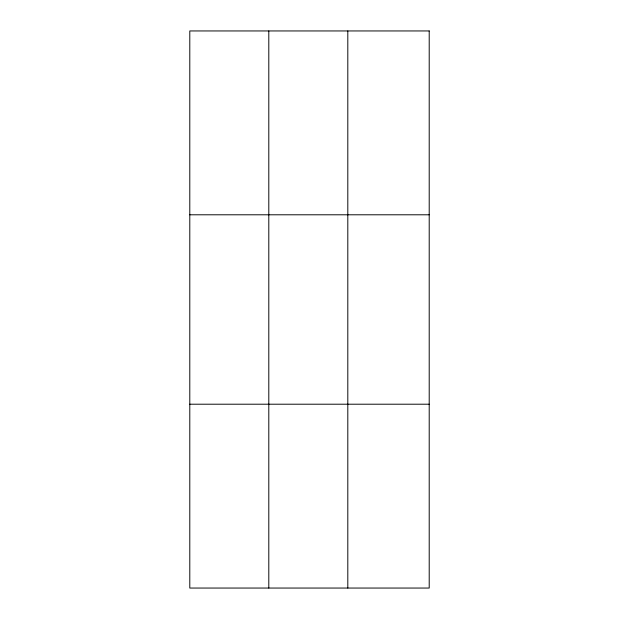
<?xml version="1.0" encoding="UTF-8"?>
<svg xmlns="http://www.w3.org/2000/svg" width="619" height="619" viewBox="0 0 619 619"><rect width="100%" height="100%" fill="white"/><g stroke="black" fill="none" stroke-linecap="round" stroke-linejoin="round"><path stroke-width="0.93" d="M268.801 588.05L268.801 30.95M347.808 588.05L347.808 30.95M189.793 214.793L429.207 214.793M189.793 404.207L429.207 404.207M429.207 30.95L429.207 588.05L189.793 588.05L189.793 30.95L429.207 30.95"/></g></svg>
